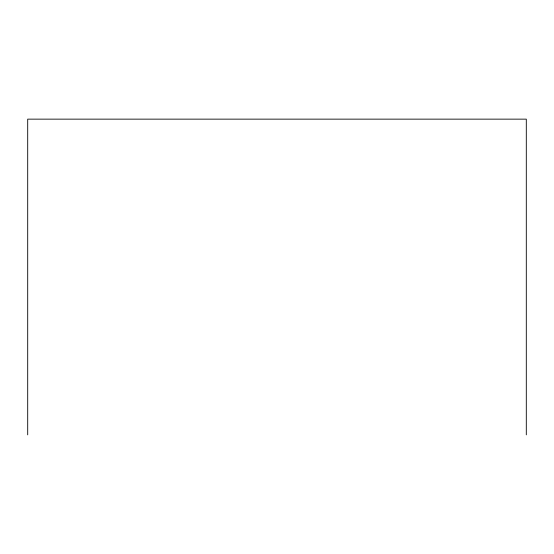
<?xml version="1.0" encoding="UTF-8"?>
<svg xmlns="http://www.w3.org/2000/svg" width="554" height="554" viewBox="0 0 554 554"><rect width="100%" height="100%" fill="white"/><g stroke="black" fill="none" stroke-linecap="round" stroke-linejoin="round"><path stroke-width="0.83" d="M526.3 434.855L526.3 119.145L27.7 119.145L27.7 434.855"/></g></svg>
